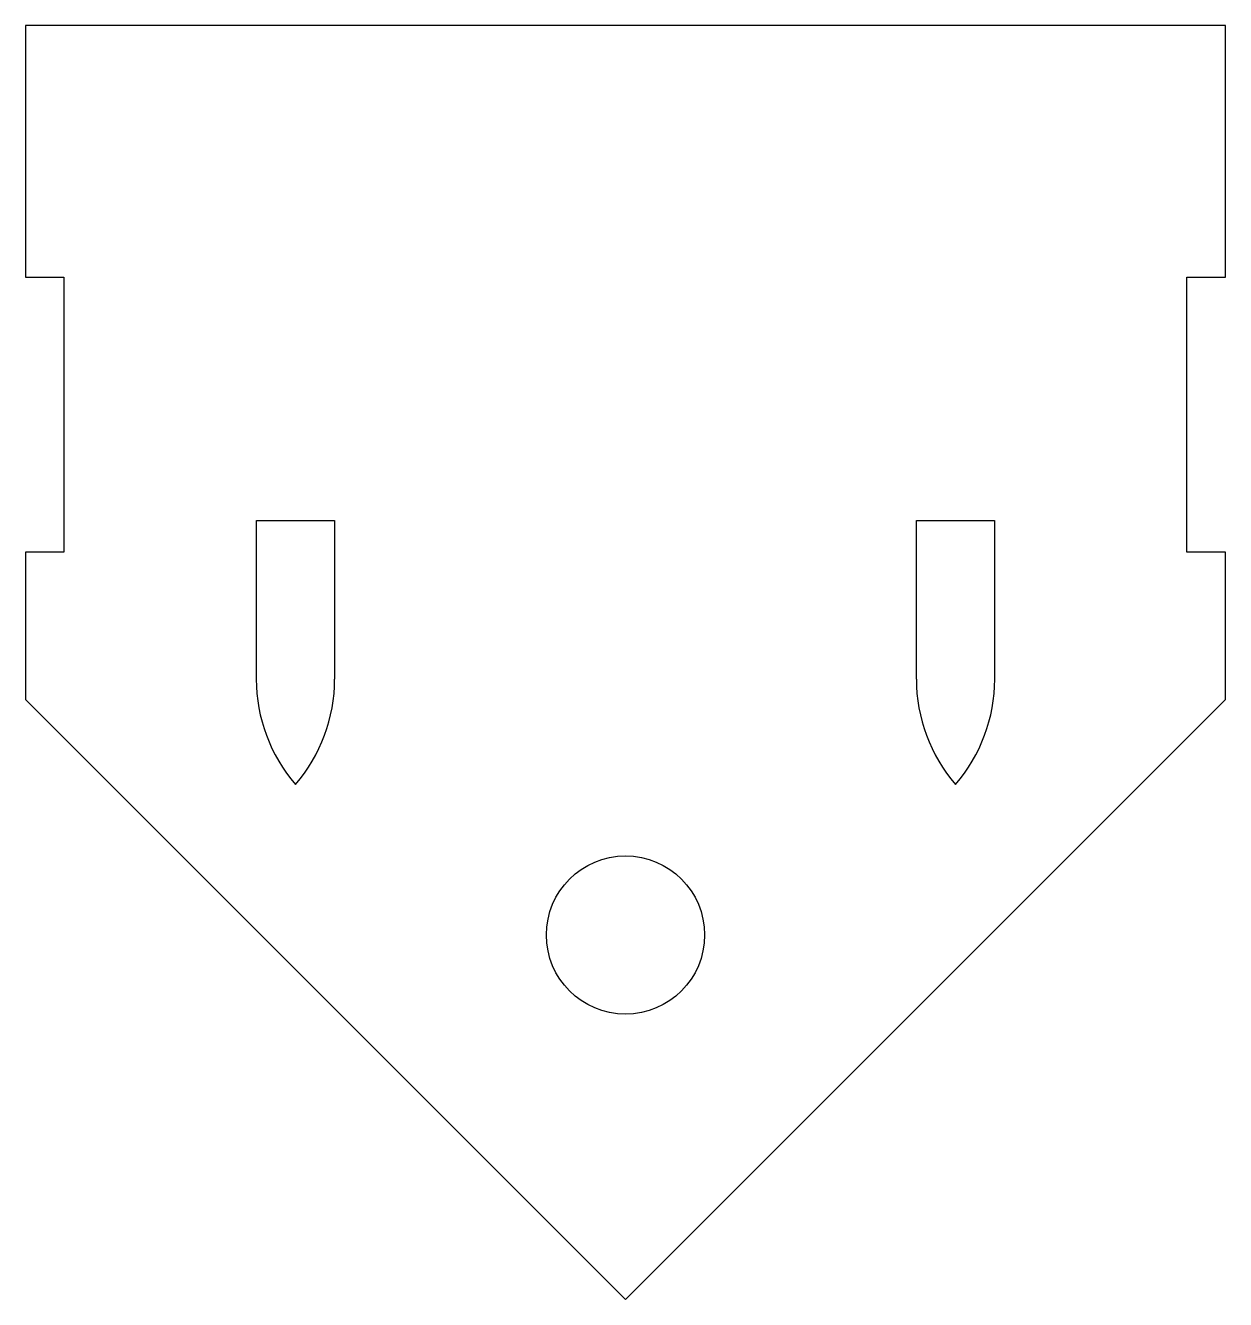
# Model space of a CAD drawing. Header units: millimetres. Extents: x -17 to 17, y -18.1 to 18.1.
import ezdxf

# ---------------------------------------------------------------- set-up
doc = ezdxf.new("R2010")
doc.units = ezdxf.units.MM
doc.layers.add('CUTOUTS', color=1, linetype='CONTINUOUS')
doc.layers.add('PERIMETER', color=5, linetype='CONTINUOUS')

msp = doc.modelspace()

# ---------------------------------------------------------------- linework, layer by layer
at = {"layer": 'CUTOUTS'}
for p, q in [((-10.48, 4.023), (-8.258, 4.023)), ((-10.48, -0.48), (-10.48, 4.023)), ((-8.258, 4.023), (-8.258, -0.48)), ((8.258, -0.48), (8.258, 4.023)), ((8.258, 4.023), (10.48, 4.023)), ((10.48, 4.023), (10.48, -0.48))]:
    msp.add_line(p, q, dxfattribs=at)
msp.add_circle((0, -7.739), 2.245, dxfattribs=at)
for centre, start, end in [((-5.92, -0.48), 180, 220.8595), ((-12.818, -0.48), -40.8595, 0), ((12.818, -0.48), 180, 220.8595), ((5.92, -0.48), 319.1405, 360)]:
    msp.add_arc(centre, 4.561, start, end, dxfattribs=at)
at = {"layer": 'PERIMETER'}
for p, q in [((-17.034, 18.075), (-17.034, 10.929)), ((17.034, 18.075), (-17.034, 18.075)), ((17.034, 10.929), (17.034, 18.075)), ((-17.034, 10.929), (-15.941, 10.929)), ((-15.941, 10.929), (-15.941, 3.13)), ((15.934, 3.13), (15.934, 10.929)), ((15.934, 10.929), (17.034, 10.929)), ((-15.941, 3.13), (-17.034, 3.13)), ((-17.034, 3.13), (-17.034, -1.051)), ((17.034, 3.13), (15.934, 3.13)), ((17.034, -1.051), (17.034, 3.13)), ((-17.034, -1.051), (0, -18.085)), ((0, -18.085), (17.034, -1.051))]:
    msp.add_line(p, q, dxfattribs=at)

doc.saveas('drawing.dxf')
